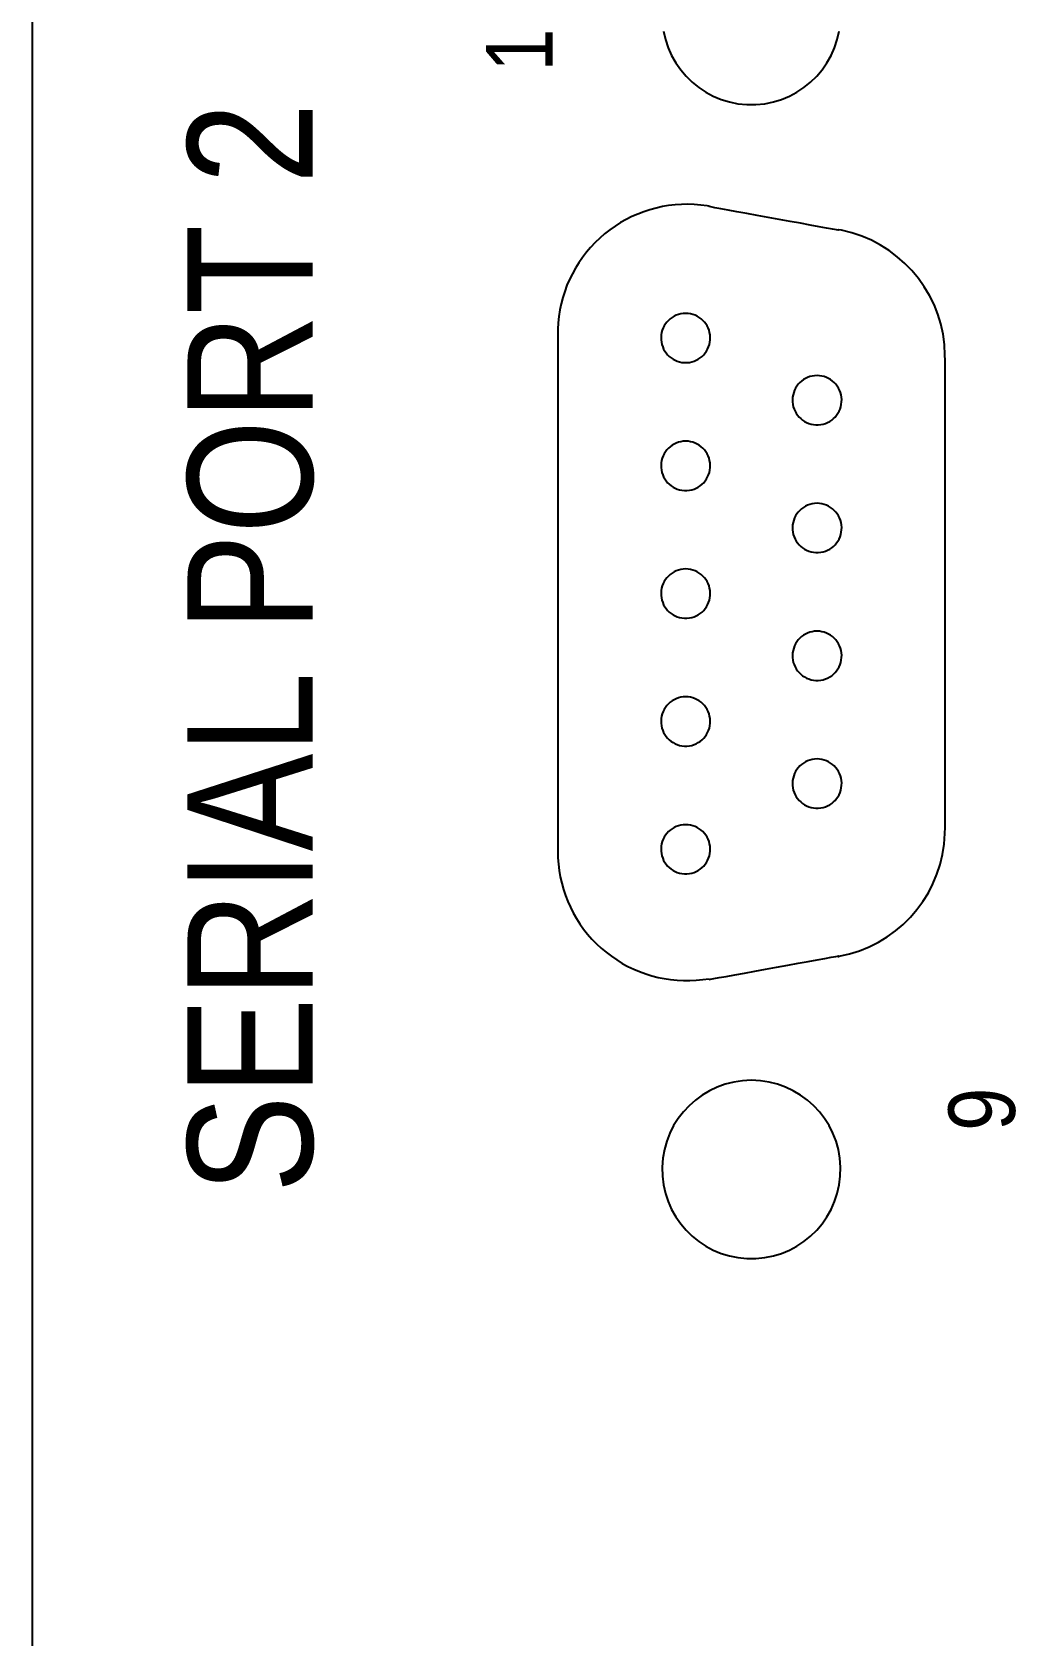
# Model space of a CAD drawing. Extents: x -11 to 35.7, y -8.8 to 26.3.
# Drawn here: x 19.577 to 20.416, y 7.21 to 8.577 of the extents above; entities that cross this region are included whole.
import ezdxf

# ---------------------------------------------------------------- set-up
doc = ezdxf.new("R2010")
doc.units = 0
doc.header["$MEASUREMENT"] = 0
doc.layers.add('5_00_DWG', color=7, linetype='CONTINUOUS')

msp = doc.modelspace()

# ---------------------------------------------------------------- linework, layer by layer
at = {"layer": '5_00_DWG'}
for points in [[(19.5772, 8.5955), (19.5772, 8.5613), (19.5772, 8.5269), (19.5772, 8.4922), (19.5772, 8.4573), (19.5772, 8.4222), (19.5772, 8.3869), (19.5772, 8.3514), (19.5772, 8.3156), (19.5772, 8.2797), (19.5772, 8.2436), (19.5772, 8.2072), (19.5772, 8.1707), (19.5772, 8.1339), (19.5772, 8.097), (19.5772, 8.0598), (19.5772, 8.0225), (19.5772, 7.9849), (19.5772, 7.9472), (19.5772, 7.9093), (19.5772, 7.8712), (19.5772, 7.8329), (19.5772, 7.7944), (19.5772, 7.7557), (19.5772, 7.7168), (19.5772, 7.6778), (19.5772, 7.6386), (19.5772, 7.5992), (19.5772, 7.5596), (19.5772, 7.5198), (19.5772, 7.4799), (19.5772, 7.4398), (19.5772, 7.3995), (19.5772, 7.3591), (19.5772, 7.3184), (19.5772, 7.2776), (19.5772, 7.2367), (19.5772, 7.1956)], [(20.1153, 8.5782), (20.117, 8.571), (20.1193, 8.564), (20.1222, 8.5573), (20.1258, 8.551), (20.1299, 8.5451), (20.1345, 8.5397), (20.1397, 8.5346), (20.1453, 8.5301), (20.1513, 8.5261), (20.1577, 8.5227), (20.1644, 8.5199), (20.1714, 8.5178), (20.1787, 8.5163), (20.1863, 8.5156), (20.194, 8.5156), (20.2015, 8.5163), (20.2089, 8.5178), (20.2159, 8.5199), (20.2226, 8.5227), (20.229, 8.5261), (20.235, 8.5301), (20.2406, 8.5346), (20.2458, 8.5397), (20.2504, 8.5451), (20.2545, 8.551), (20.2581, 8.5573), (20.261, 8.564), (20.2634, 8.571), (20.265, 8.5782)], [(20.1541, 7.7694), (20.1552, 7.7696), (20.1581, 7.7702), (20.1628, 7.771), (20.1688, 7.7721), (20.176, 7.7734), (20.1842, 7.7749), (20.193, 7.7765), (20.2023, 7.7782), (20.2117, 7.7799), (20.2211, 7.7816), (20.2301, 7.7833), (20.2386, 7.7848), (20.2463, 7.7862), (20.2529, 7.7874), (20.2582, 7.7884), (20.262, 7.7891), (20.2639, 7.7894), (20.2641, 7.7895), (20.2641, 7.7895), (20.2642, 7.7894), (20.2642, 7.7894), (20.2642, 7.7894), (20.2642, 7.7894), (20.2642, 7.7894), (20.2642, 7.7893), (20.2642, 7.7893), (20.2642, 7.7893), (20.2642, 7.7892), (20.2642, 7.7892), (20.2642, 7.7892), (20.2642, 7.7892), (20.2642, 7.7891), (20.2643, 7.7891), (20.2643, 7.7891), (20.2649, 7.7892), (20.2738, 7.7912), (20.2824, 7.7939), (20.2906, 7.7973), (20.2984, 7.8012), (20.3059, 7.8057), (20.313, 7.8108), (20.3196, 7.8164), (20.3257, 7.8225), (20.3313, 7.8291), (20.3364, 7.836), (20.341, 7.8434), (20.3449, 7.8511), (20.3483, 7.8592), (20.351, 7.8675), (20.3531, 7.8761), (20.3544, 7.8849), (20.3551, 7.8939), (20.3552, 7.8989), (20.3552, 7.9072), (20.3552, 7.9219), (20.3552, 7.9421), (20.3552, 7.967), (20.3552, 7.9957), (20.3552, 8.0272), (20.3552, 8.0606), (20.3552, 8.095), (20.3552, 8.1295), (20.3552, 8.1632), (20.3552, 8.1952), (20.3552, 8.2246), (20.3552, 8.2504), (20.3552, 8.2718), (20.3552, 8.2879), (20.3552, 8.2977), (20.3551, 8.3019), (20.3547, 8.3109), (20.3535, 8.3198), (20.3515, 8.3285), (20.349, 8.3369), (20.3458, 8.345), (20.3419, 8.3528), (20.3375, 8.3602), (20.3325, 8.3673), (20.327, 8.3739), (20.321, 8.3801), (20.3145, 8.3858), (20.3076, 8.3911), (20.3002, 8.3957), (20.2924, 8.3998), (20.2843, 8.4033), (20.2758, 8.4061), (20.267, 8.4083), (20.2643, 8.4088), (20.2643, 8.4088), (20.2642, 8.4088), (20.2642, 8.4088), (20.2642, 8.4087), (20.2642, 8.4087), (20.2642, 8.4087), (20.2642, 8.4087), (20.2642, 8.4086), (20.2642, 8.4086), (20.2642, 8.4086), (20.2642, 8.4085), (20.2642, 8.4085), (20.2642, 8.4085), (20.2642, 8.4085), (20.2641, 8.4085), (20.2641, 8.4084), (20.2641, 8.4085), (20.2626, 8.4087), (20.2592, 8.4093), (20.2542, 8.4102), (20.2479, 8.4114), (20.2404, 8.4128), (20.2321, 8.4143), (20.2232, 8.4159), (20.2139, 8.4176), (20.2044, 8.4193), (20.1951, 8.421), (20.1862, 8.4226), (20.1778, 8.4242), (20.1704, 8.4255), (20.1641, 8.4267), (20.1591, 8.4276), (20.1557, 8.4282), (20.1542, 8.4285), (20.1541, 8.4285), (20.1542, 8.4285), (20.1542, 8.4285), (20.1542, 8.4285), (20.1542, 8.4285), (20.1542, 8.4285), (20.1542, 8.4286), (20.1542, 8.4286), (20.1542, 8.4286), (20.1542, 8.4287), (20.1542, 8.4287), (20.1542, 8.4287), (20.1542, 8.4287), (20.1542, 8.4288), (20.1542, 8.4288), (20.1543, 8.4288), (20.1543, 8.4288), (20.1526, 8.4291), (20.1471, 8.4298), (20.1415, 8.4303), (20.136, 8.4305), (20.1305, 8.4304), (20.1251, 8.43), (20.1196, 8.4294), (20.1143, 8.4285), (20.1089, 8.4273), (20.1037, 8.4259), (20.0985, 8.4242), (20.0934, 8.4222), (20.0884, 8.42), (20.0835, 8.4176), (20.0787, 8.4149), (20.074, 8.4119), (20.0695, 8.4087), (20.0651, 8.4053), (20.0609, 8.4016), (20.0569, 8.3978), (20.0531, 8.3937), (20.0496, 8.3896), (20.0462, 8.3852), (20.0431, 8.3807), (20.0402, 8.376), (20.0376, 8.3713), (20.0352, 8.3664), (20.033, 8.3614), (20.0311, 8.3562), (20.0295, 8.351), (20.0281, 8.3457), (20.027, 8.3404), (20.0261, 8.3349), (20.0255, 8.3294), (20.0252, 8.3239), (20.0252, 8.3198), (20.0252, 8.3126), (20.0252, 8.298), (20.0252, 8.2771), (20.0252, 8.2508), (20.0252, 8.2203), (20.0252, 8.1864), (20.0252, 8.1502), (20.0252, 8.1126), (20.0252, 8.0747), (20.0252, 8.0374), (20.0252, 8.0018), (20.0252, 7.9688), (20.0252, 7.9395), (20.0252, 7.9148), (20.0252, 7.8957), (20.0252, 7.8833), (20.0252, 7.8785), (20.0253, 7.8733), (20.0257, 7.8678), (20.0264, 7.8623), (20.0273, 7.8569), (20.0285, 7.8515), (20.03, 7.8463), (20.0317, 7.8411), (20.0337, 7.836), (20.0359, 7.831), (20.0384, 7.8262), (20.0411, 7.8214), (20.044, 7.8168), (20.0472, 7.8124), (20.0506, 7.8081), (20.0543, 7.8039), (20.0581, 7.7999), (20.0622, 7.7962), (20.0664, 7.7926), (20.0709, 7.7892), (20.0754, 7.7861), (20.0801, 7.7832), (20.085, 7.7806), (20.0899, 7.7782), (20.0949, 7.7761), (20.1001, 7.7742), (20.1053, 7.7726), (20.1106, 7.7712), (20.1159, 7.7702), (20.1213, 7.7693), (20.1268, 7.7688), (20.1322, 7.7685), (20.1377, 7.7685), (20.1432, 7.7688), (20.1487, 7.7693), (20.1543, 7.7701)]]:
    msp.add_lwpolyline(points, dxfattribs=at)
for points in [[(20.1342, 8.3375), (20.132, 8.3374), (20.13, 8.337), (20.128, 8.3365), (20.1261, 8.3359), (20.1243, 8.335), (20.1226, 8.334), (20.121, 8.3328), (20.1195, 8.3315), (20.1181, 8.33), (20.1169, 8.3285), (20.1159, 8.3268), (20.115, 8.325), (20.1142, 8.3231), (20.1137, 8.3211), (20.1133, 8.3191), (20.1132, 8.317), (20.1132, 8.3149), (20.1135, 8.3128), (20.1139, 8.3108), (20.1146, 8.3089), (20.1154, 8.307), (20.1164, 8.3053), (20.1175, 8.3037), (20.1188, 8.3021), (20.1202, 8.3008), (20.1217, 8.2995), (20.1234, 8.2984), (20.1252, 8.2975), (20.127, 8.2967), (20.129, 8.2961), (20.131, 8.2957), (20.1331, 8.2955), (20.1352, 8.2955), (20.1373, 8.2957), (20.1393, 8.2961), (20.1413, 8.2967), (20.1431, 8.2975), (20.1449, 8.2984), (20.1466, 8.2995), (20.1481, 8.3008), (20.1495, 8.3021), (20.1508, 8.3037), (20.1519, 8.3053), (20.1529, 8.307), (20.1537, 8.3089), (20.1544, 8.3108), (20.1548, 8.3128), (20.1551, 8.3149), (20.1551, 8.317), (20.155, 8.3191), (20.1546, 8.3211), (20.1541, 8.3231), (20.1534, 8.325), (20.1525, 8.3268), (20.1514, 8.3285), (20.1502, 8.33), (20.1488, 8.3315), (20.1473, 8.3328), (20.1457, 8.334), (20.144, 8.335), (20.1422, 8.3359), (20.1403, 8.3365), (20.1383, 8.337), (20.1363, 8.3374)], [(20.2462, 8.2845), (20.244, 8.2843), (20.242, 8.284), (20.24, 8.2835), (20.2381, 8.2829), (20.2363, 8.282), (20.2346, 8.281), (20.233, 8.2798), (20.2315, 8.2785), (20.2301, 8.277), (20.2289, 8.2755), (20.2279, 8.2738), (20.227, 8.272), (20.2262, 8.2701), (20.2257, 8.2681), (20.2253, 8.2661), (20.2252, 8.264), (20.2252, 8.2619), (20.2255, 8.2598), (20.2259, 8.2578), (20.2266, 8.2559), (20.2274, 8.254), (20.2284, 8.2523), (20.2295, 8.2507), (20.2308, 8.2491), (20.2322, 8.2478), (20.2338, 8.2465), (20.2354, 8.2454), (20.2372, 8.2445), (20.239, 8.2437), (20.241, 8.2431), (20.243, 8.2427), (20.2451, 8.2425), (20.2472, 8.2425), (20.2493, 8.2427), (20.2513, 8.2431), (20.2533, 8.2437), (20.2551, 8.2445), (20.2569, 8.2454), (20.2586, 8.2465), (20.2601, 8.2478), (20.2615, 8.2491), (20.2628, 8.2507), (20.2639, 8.2523), (20.2649, 8.254), (20.2657, 8.2559), (20.2664, 8.2578), (20.2668, 8.2598), (20.2671, 8.2619), (20.2672, 8.264), (20.267, 8.2661), (20.2666, 8.2681), (20.2661, 8.2701), (20.2654, 8.272), (20.2645, 8.2738), (20.2634, 8.2755), (20.2622, 8.277), (20.2608, 8.2785), (20.2593, 8.2798), (20.2577, 8.281), (20.256, 8.282), (20.2542, 8.2829), (20.2523, 8.2835), (20.2503, 8.284), (20.2483, 8.2843)], [(20.1342, 8.2285), (20.132, 8.2284), (20.13, 8.228), (20.128, 8.2275), (20.1261, 8.2269), (20.1243, 8.226), (20.1226, 8.225), (20.121, 8.2238), (20.1195, 8.2225), (20.1181, 8.221), (20.1169, 8.2195), (20.1159, 8.2178), (20.115, 8.216), (20.1142, 8.2141), (20.1137, 8.2121), (20.1133, 8.2101), (20.1132, 8.208), (20.1132, 8.2059), (20.1135, 8.2038), (20.1139, 8.2018), (20.1146, 8.1999), (20.1154, 8.198), (20.1164, 8.1963), (20.1175, 8.1947), (20.1188, 8.1931), (20.1202, 8.1918), (20.1217, 8.1905), (20.1234, 8.1894), (20.1252, 8.1885), (20.127, 8.1877), (20.129, 8.1871), (20.131, 8.1867), (20.1331, 8.1865), (20.1352, 8.1865), (20.1373, 8.1867), (20.1393, 8.1871), (20.1413, 8.1877), (20.1431, 8.1885), (20.1449, 8.1894), (20.1466, 8.1905), (20.1481, 8.1918), (20.1495, 8.1931), (20.1508, 8.1947), (20.1519, 8.1963), (20.1529, 8.198), (20.1537, 8.1999), (20.1544, 8.2018), (20.1548, 8.2038), (20.1551, 8.2059), (20.1551, 8.208), (20.155, 8.2101), (20.1546, 8.2121), (20.1541, 8.2141), (20.1534, 8.216), (20.1525, 8.2178), (20.1514, 8.2195), (20.1502, 8.221), (20.1488, 8.2225), (20.1473, 8.2238), (20.1457, 8.225), (20.144, 8.226), (20.1422, 8.2269), (20.1403, 8.2275), (20.1383, 8.228), (20.1363, 8.2284)], [(20.2462, 8.1755), (20.244, 8.1754), (20.242, 8.175), (20.24, 8.1745), (20.2381, 8.1739), (20.2363, 8.173), (20.2346, 8.172), (20.233, 8.1708), (20.2315, 8.1695), (20.2301, 8.168), (20.2289, 8.1665), (20.2279, 8.1648), (20.227, 8.163), (20.2262, 8.1611), (20.2257, 8.1591), (20.2253, 8.1571), (20.2252, 8.155), (20.2252, 8.1529), (20.2255, 8.1508), (20.2259, 8.1488), (20.2266, 8.1469), (20.2274, 8.145), (20.2284, 8.1433), (20.2295, 8.1417), (20.2308, 8.1401), (20.2322, 8.1388), (20.2338, 8.1375), (20.2354, 8.1364), (20.2372, 8.1355), (20.239, 8.1347), (20.241, 8.1341), (20.243, 8.1337), (20.2451, 8.1335), (20.2472, 8.1335), (20.2493, 8.1337), (20.2513, 8.1341), (20.2533, 8.1347), (20.2551, 8.1355), (20.2569, 8.1364), (20.2586, 8.1375), (20.2601, 8.1388), (20.2615, 8.1401), (20.2628, 8.1417), (20.2639, 8.1433), (20.2649, 8.145), (20.2657, 8.1469), (20.2664, 8.1488), (20.2668, 8.1508), (20.2671, 8.1529), (20.2672, 8.155), (20.267, 8.1571), (20.2666, 8.1591), (20.2661, 8.1611), (20.2654, 8.163), (20.2645, 8.1648), (20.2634, 8.1665), (20.2622, 8.168), (20.2608, 8.1695), (20.2593, 8.1708), (20.2577, 8.172), (20.256, 8.173), (20.2542, 8.1739), (20.2523, 8.1745), (20.2503, 8.175), (20.2483, 8.1754)], [(20.1342, 8.1195), (20.132, 8.1194), (20.13, 8.1191), (20.128, 8.1185), (20.1261, 8.1179), (20.1243, 8.117), (20.1226, 8.116), (20.121, 8.1148), (20.1195, 8.1135), (20.1181, 8.112), (20.1169, 8.1105), (20.1159, 8.1088), (20.115, 8.107), (20.1142, 8.1051), (20.1137, 8.1031), (20.1133, 8.1011), (20.1132, 8.099), (20.1132, 8.0969), (20.1135, 8.0948), (20.1139, 8.0928), (20.1146, 8.0909), (20.1154, 8.089), (20.1164, 8.0873), (20.1175, 8.0857), (20.1188, 8.0841), (20.1202, 8.0828), (20.1217, 8.0815), (20.1234, 8.0804), (20.1252, 8.0795), (20.127, 8.0787), (20.129, 8.0781), (20.131, 8.0777), (20.1331, 8.0775), (20.1352, 8.0775), (20.1373, 8.0777), (20.1393, 8.0781), (20.1413, 8.0787), (20.1431, 8.0795), (20.1449, 8.0804), (20.1466, 8.0815), (20.1481, 8.0828), (20.1495, 8.0841), (20.1508, 8.0857), (20.1519, 8.0873), (20.1529, 8.089), (20.1537, 8.0909), (20.1544, 8.0928), (20.1548, 8.0948), (20.1551, 8.0969), (20.1551, 8.099), (20.155, 8.1011), (20.1546, 8.1031), (20.1541, 8.1051), (20.1534, 8.107), (20.1525, 8.1088), (20.1514, 8.1105), (20.1502, 8.112), (20.1488, 8.1135), (20.1473, 8.1148), (20.1457, 8.116), (20.144, 8.117), (20.1422, 8.1179), (20.1403, 8.1185), (20.1383, 8.1191), (20.1363, 8.1194)], [(20.2462, 8.0665), (20.244, 8.0664), (20.242, 8.066), (20.24, 8.0655), (20.2381, 8.0649), (20.2363, 8.064), (20.2346, 8.063), (20.233, 8.0618), (20.2315, 8.0605), (20.2301, 8.059), (20.2289, 8.0575), (20.2279, 8.0558), (20.227, 8.054), (20.2262, 8.0521), (20.2257, 8.0501), (20.2253, 8.0481), (20.2252, 8.046), (20.2252, 8.0439), (20.2255, 8.0418), (20.2259, 8.0398), (20.2266, 8.0379), (20.2274, 8.036), (20.2284, 8.0343), (20.2295, 8.0327), (20.2308, 8.0311), (20.2322, 8.0298), (20.2338, 8.0285), (20.2354, 8.0274), (20.2372, 8.0265), (20.239, 8.0257), (20.241, 8.0251), (20.243, 8.0247), (20.2451, 8.0245), (20.2472, 8.0245), (20.2493, 8.0247), (20.2513, 8.0251), (20.2533, 8.0257), (20.2551, 8.0265), (20.2569, 8.0274), (20.2586, 8.0285), (20.2601, 8.0298), (20.2615, 8.0311), (20.2628, 8.0327), (20.2639, 8.0343), (20.2649, 8.036), (20.2657, 8.0379), (20.2664, 8.0398), (20.2668, 8.0418), (20.2671, 8.0439), (20.2672, 8.046), (20.267, 8.0481), (20.2666, 8.0501), (20.2661, 8.0521), (20.2654, 8.054), (20.2645, 8.0558), (20.2634, 8.0575), (20.2622, 8.059), (20.2608, 8.0605), (20.2593, 8.0618), (20.2577, 8.063), (20.256, 8.064), (20.2542, 8.0649), (20.2523, 8.0655), (20.2503, 8.066), (20.2483, 8.0664)], [(20.1342, 8.0105), (20.132, 8.0104), (20.13, 8.0101), (20.128, 8.0096), (20.1261, 8.0089), (20.1243, 8.008), (20.1226, 8.007), (20.121, 8.0058), (20.1195, 8.0045), (20.1181, 8.003), (20.1169, 8.0015), (20.1159, 7.9998), (20.115, 7.998), (20.1142, 7.9961), (20.1137, 7.9941), (20.1133, 7.9921), (20.1132, 7.99), (20.1132, 7.9879), (20.1135, 7.9858), (20.1139, 7.9838), (20.1146, 7.9819), (20.1154, 7.98), (20.1164, 7.9783), (20.1175, 7.9767), (20.1188, 7.9751), (20.1202, 7.9738), (20.1217, 7.9725), (20.1234, 7.9714), (20.1252, 7.9705), (20.127, 7.9697), (20.129, 7.9691), (20.131, 7.9687), (20.1331, 7.9685), (20.1352, 7.9685), (20.1373, 7.9687), (20.1393, 7.9691), (20.1413, 7.9697), (20.1431, 7.9705), (20.1449, 7.9714), (20.1466, 7.9725), (20.1481, 7.9738), (20.1495, 7.9751), (20.1508, 7.9767), (20.1519, 7.9783), (20.1529, 7.98), (20.1537, 7.9819), (20.1544, 7.9838), (20.1548, 7.9858), (20.1551, 7.9879), (20.1551, 7.99), (20.155, 7.9921), (20.1546, 7.9941), (20.1541, 7.9961), (20.1534, 7.998), (20.1525, 7.9998), (20.1514, 8.0015), (20.1502, 8.003), (20.1488, 8.0045), (20.1473, 8.0058), (20.1457, 8.007), (20.144, 8.008), (20.1422, 8.0089), (20.1403, 8.0096), (20.1383, 8.0101), (20.1363, 8.0104)], [(20.2462, 7.9575), (20.244, 7.9574), (20.242, 7.9571), (20.24, 7.9565), (20.2381, 7.9559), (20.2363, 7.955), (20.2346, 7.954), (20.233, 7.9528), (20.2315, 7.9515), (20.2301, 7.95), (20.2289, 7.9485), (20.2279, 7.9468), (20.227, 7.945), (20.2262, 7.9431), (20.2257, 7.9411), (20.2253, 7.9391), (20.2252, 7.937), (20.2252, 7.9349), (20.2255, 7.9328), (20.2259, 7.9308), (20.2266, 7.9289), (20.2274, 7.927), (20.2284, 7.9253), (20.2295, 7.9237), (20.2308, 7.9221), (20.2322, 7.9208), (20.2338, 7.9195), (20.2354, 7.9184), (20.2372, 7.9175), (20.239, 7.9167), (20.241, 7.9161), (20.243, 7.9157), (20.2451, 7.9155), (20.2472, 7.9155), (20.2493, 7.9157), (20.2513, 7.9161), (20.2533, 7.9167), (20.2551, 7.9175), (20.2569, 7.9184), (20.2586, 7.9195), (20.2601, 7.9208), (20.2615, 7.9221), (20.2628, 7.9237), (20.2639, 7.9253), (20.2649, 7.927), (20.2657, 7.9289), (20.2664, 7.9308), (20.2668, 7.9328), (20.2671, 7.9349), (20.2672, 7.937), (20.267, 7.9391), (20.2666, 7.9411), (20.2661, 7.9431), (20.2654, 7.945), (20.2645, 7.9468), (20.2634, 7.9485), (20.2622, 7.95), (20.2608, 7.9515), (20.2593, 7.9528), (20.2577, 7.954), (20.256, 7.955), (20.2542, 7.9559), (20.2523, 7.9565), (20.2503, 7.9571), (20.2483, 7.9574)], [(20.1342, 7.9014), (20.132, 7.9013), (20.13, 7.901), (20.128, 7.9005), (20.1261, 7.8998), (20.1243, 7.899), (20.1226, 7.898), (20.121, 7.8968), (20.1195, 7.8955), (20.1181, 7.894), (20.1169, 7.8925), (20.1159, 7.8908), (20.115, 7.889), (20.1142, 7.8871), (20.1137, 7.8851), (20.1133, 7.8831), (20.1132, 7.881), (20.1132, 7.8789), (20.1135, 7.8768), (20.1139, 7.8748), (20.1146, 7.8729), (20.1154, 7.871), (20.1164, 7.8693), (20.1175, 7.8677), (20.1188, 7.8661), (20.1202, 7.8648), (20.1217, 7.8635), (20.1234, 7.8624), (20.1252, 7.8615), (20.127, 7.8607), (20.129, 7.8601), (20.131, 7.8597), (20.1331, 7.8595), (20.1352, 7.8595), (20.1373, 7.8597), (20.1393, 7.8601), (20.1413, 7.8607), (20.1431, 7.8615), (20.1449, 7.8624), (20.1466, 7.8635), (20.1481, 7.8648), (20.1495, 7.8661), (20.1508, 7.8677), (20.1519, 7.8693), (20.1529, 7.871), (20.1537, 7.8729), (20.1544, 7.8748), (20.1548, 7.8768), (20.1551, 7.8789), (20.1551, 7.881), (20.155, 7.8831), (20.1546, 7.8851), (20.1541, 7.8871), (20.1534, 7.889), (20.1525, 7.8908), (20.1514, 7.8925), (20.1502, 7.894), (20.1488, 7.8955), (20.1473, 7.8968), (20.1457, 7.898), (20.144, 7.899), (20.1422, 7.8998), (20.1403, 7.9005), (20.1383, 7.901), (20.1363, 7.9013)], [(20.1901, 7.6835), (20.1825, 7.6831), (20.1751, 7.682), (20.1679, 7.6801), (20.161, 7.6777), (20.1544, 7.6746), (20.1482, 7.6709), (20.1424, 7.6666), (20.1371, 7.6618), (20.1322, 7.6566), (20.1278, 7.6509), (20.1239, 7.6448), (20.1207, 7.6383), (20.118, 7.6315), (20.1161, 7.6244), (20.1148, 7.617), (20.1142, 7.6094), (20.1144, 7.6017), (20.1153, 7.5942), (20.117, 7.587), (20.1193, 7.58), (20.1222, 7.5733), (20.1258, 7.567), (20.1299, 7.5611), (20.1345, 7.5557), (20.1397, 7.5506), (20.1453, 7.5461), (20.1513, 7.5421), (20.1577, 7.5387), (20.1644, 7.5359), (20.1714, 7.5338), (20.1787, 7.5323), (20.1863, 7.5316), (20.194, 7.5316), (20.2015, 7.5323), (20.2089, 7.5338), (20.2159, 7.5359), (20.2226, 7.5387), (20.229, 7.5421), (20.235, 7.5461), (20.2406, 7.5506), (20.2458, 7.5557), (20.2504, 7.5611), (20.2545, 7.567), (20.2581, 7.5733), (20.261, 7.58), (20.2634, 7.587), (20.265, 7.5942), (20.2659, 7.6017), (20.2661, 7.6094), (20.2656, 7.617), (20.2643, 7.6244), (20.2623, 7.6315), (20.2596, 7.6383), (20.2564, 7.6448), (20.2525, 7.6509), (20.2482, 7.6566), (20.2433, 7.6618), (20.2379, 7.6666), (20.2321, 7.6709), (20.2259, 7.6746), (20.2193, 7.6777), (20.2124, 7.6801), (20.2052, 7.682), (20.1978, 7.6831)]]:
    msp.add_lwpolyline(points, close=True, dxfattribs=at)

# ---------------------------------------------------------------- texts
at = {"layer": '5_00_DWG', "attachment_point": 7, "rotation": 90}
for s, insert, char_height in [('\\fInterstate-Regular|b0|i0|c0|p34;\\W0.875;1', (20.0207, 8.5436), 0.056667), ('\\fInterstate-Regular|b0|i0|c0|p34;\\W0.875;SERIAL PORT 2', (19.8178, 7.5873), 0.106722), ('\\fInterstate-Regular|b0|i0|c0|p34;\\W0.875;9', (20.4156, 7.6403), 0.056667)]:
    msp.add_mtext(s, dxfattribs=dict(at, insert=insert, char_height=char_height))

doc.saveas('drawing.dxf')
